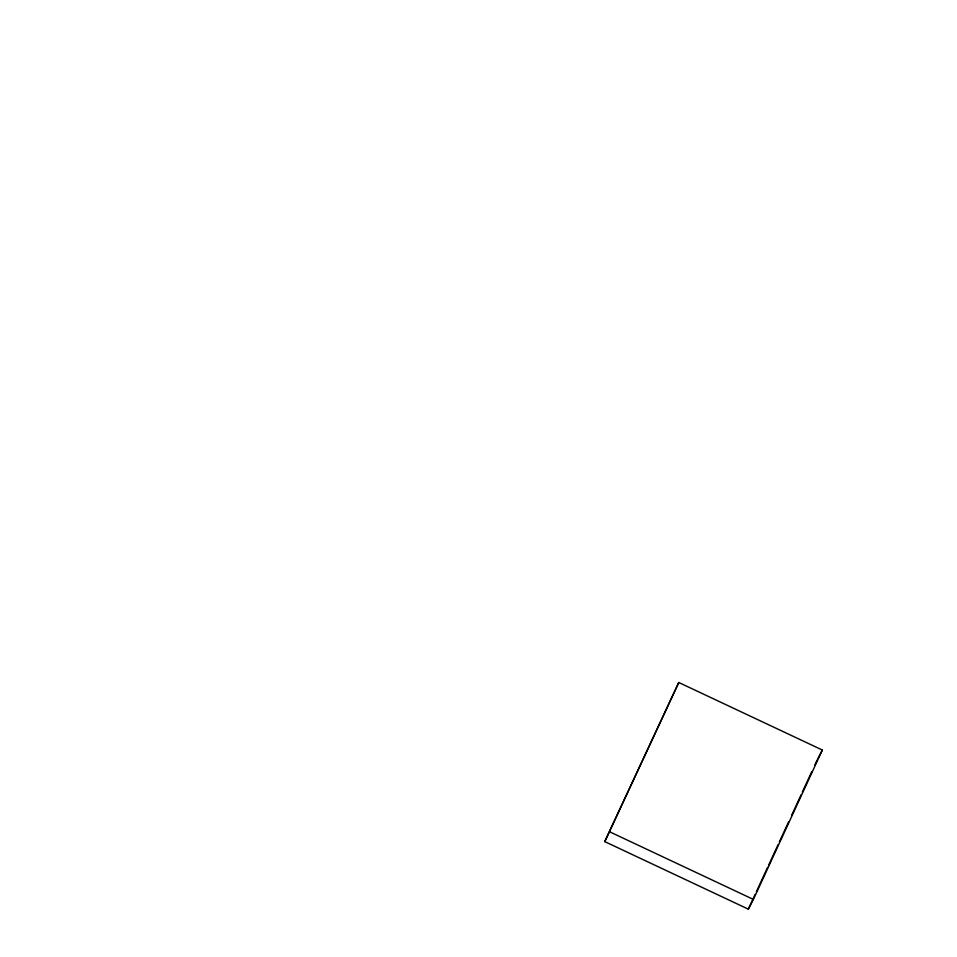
<?xml version="1.0" encoding="UTF-8"?>
<svg xmlns="http://www.w3.org/2000/svg" width="957" height="957" viewBox="0 0 957 957"><rect width="100%" height="100%" fill="white"/><g stroke="black" fill="none" stroke-linecap="round" stroke-linejoin="round"><path stroke-width="1.44" d="M604.764 841.61L678.776 682.497L822.338 750.037L753.398 899.424L748.326 909.15L604.764 841.61L678.776 682.497M748.326 909.15L755.157 894.34M756.401 891.649L767.586 867.425M768.818 864.733L778.137 844.553M779.381 841.861L788.7 821.668M791.798 814.945L801.117 794.753M802.361 792.061L811.668 771.88M814.778 765.145L817.266 759.762M817.9 758.542L822.338 750.037M609.836 831.884L753.398 899.424"/></g></svg>
